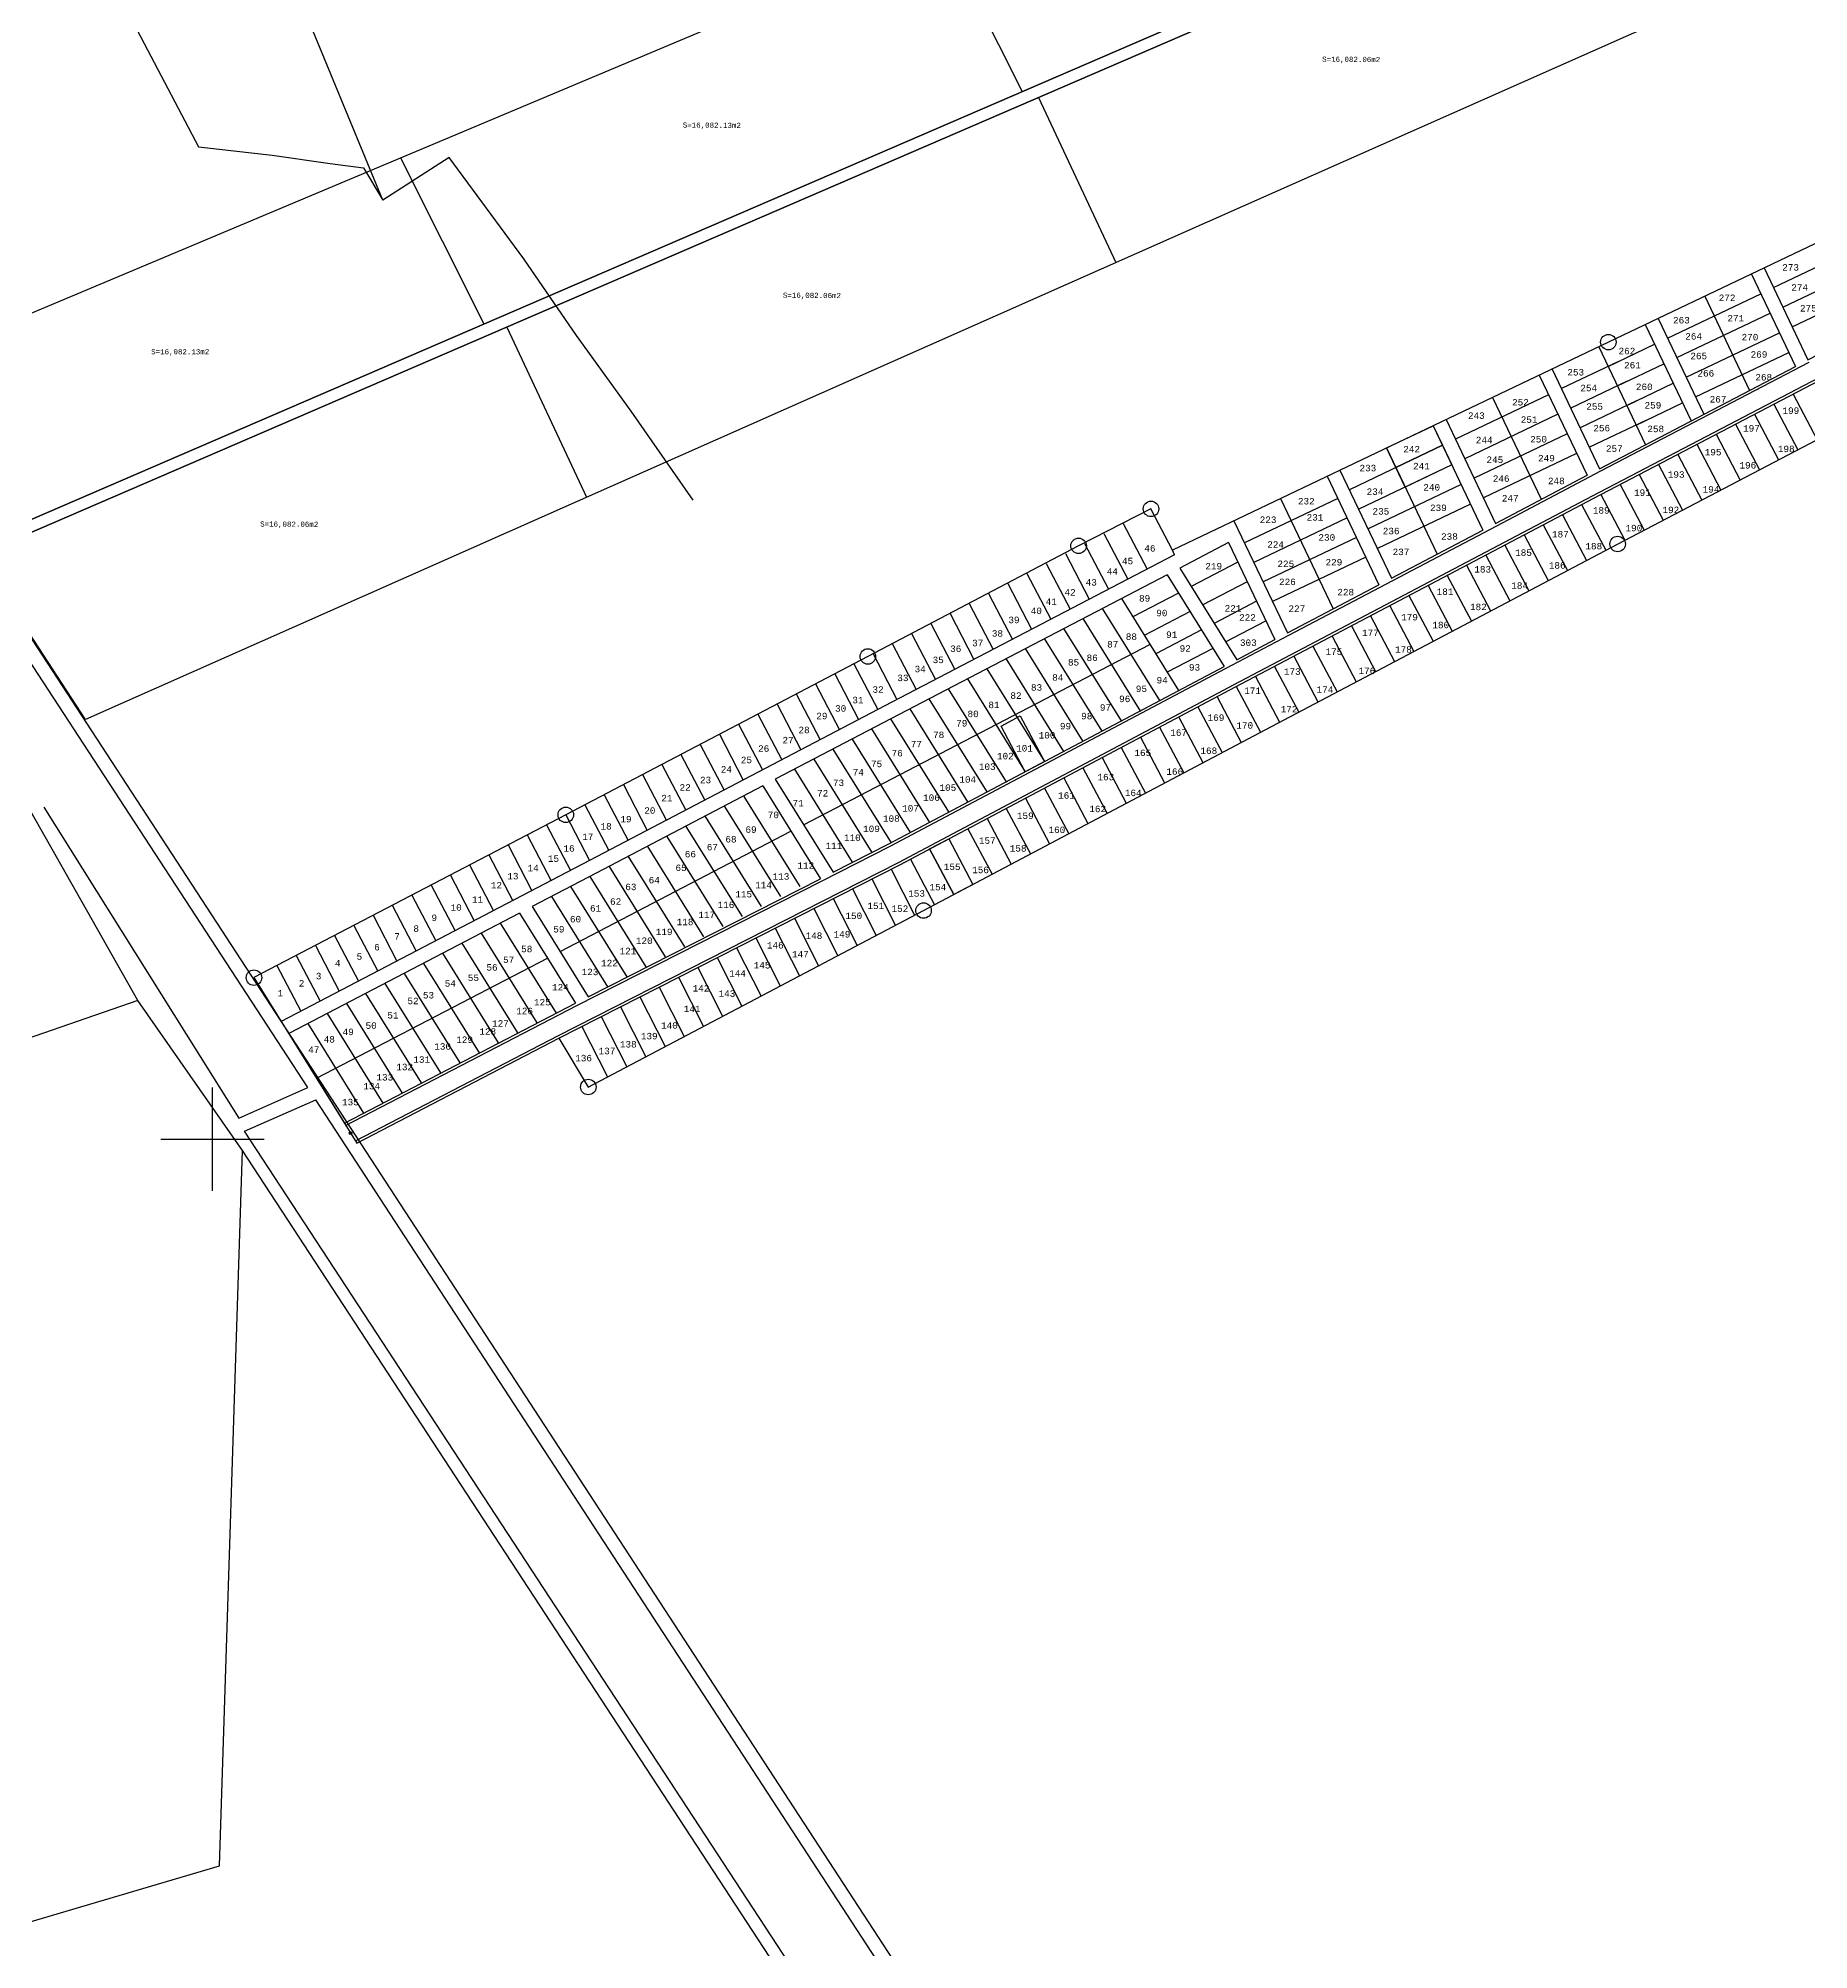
# Model space of a CAD drawing. Header units: millimetres. Extents: x 553705 to 560987, y 1303667 to 1309938.
# Drawn here: x 556956 to 557642, y 1305929 to 1306669 of the extents above; entities that cross this region are included whole.
import ezdxf
from ezdxf.enums import TextEntityAlignment as Align

# ---------------------------------------------------------------- set-up
doc = ezdxf.new("R2010")
doc.units = ezdxf.units.MM
for name, color, linetype in [('2', 7, 'Continuous'), ('42', 7, 'Continuous'), ('CVL_CUADCON_LIN', 8, 'Continuous'), ('CVL_CUADCON_TIT', 1, 'Continuous'), ('LOTES', 7, 'Continuous'), ('poligono', 250, 'Continuous'), ('texto', 212, 'Continuous')]:
    doc.layers.add(name, color=color, linetype=linetype)
doc.styles.add('MONOTXT4', font='Monotxt4.shx')

# ---------------------------------------------------------------- blocks, each defined once
blk = doc.blocks.new('COORD')
at = {"layer": '42', "color": 2, "linetype": 'Continuous'}
for p, q in [((0, -2), (0, 2)), ((-2, 0), (2, 0))]:
    blk.add_line(p, q, dxfattribs=at)
blk = doc.blocks.new('COORD$')
at = {"layer": '42', "color": 2, "linetype": 'Continuous'}
blk.add_blockref('COORD', (0, 0), dxfattribs=at)

msp = doc.modelspace()

# ---------------------------------------------------------------- linework, layer by layer
at = {"color": 1}
for p, q in [((557305.824, 1306711.23), (557337.105, 1306648.785)), ((557343.501, 1306646.521), (557373.491, 1306582.6)), ((557096.375, 1306623.154), (557128.635, 1306558.753)), ((557137.545, 1306557.571), (557168.48, 1306491.636))]:
    msp.add_line(p, q, dxfattribs=at)
for points in [[(556974.397, 1306405.521), (556889.138, 1306536.008), (557742.737, 1306894.958), (557750.279, 1306881.416), (557756.457, 1306872.436), (557762.567, 1306865.558), (557765.187, 1306861.299), (557771.002, 1306851.786), (557776.593, 1306838.668), (557802.172, 1306772.806)], [(556930.256, 1306473.079), (556889.138, 1306536.008), (557742.737, 1306894.958), (557750.279, 1306881.416), (557756.457, 1306872.436), (557762.567, 1306865.558), (557765.187, 1306861.299), (557771.002, 1306851.786), (557776.593, 1306838.668), (557776.62, 1306838.599)], [(556932.82, 1306469.153), (556930.256, 1306473.079), (557776.62, 1306838.599), (557778.289, 1306834.301)], [(556974.397, 1306405.521), (556932.82, 1306469.153), (557778.289, 1306834.301), (557802.172, 1306772.806)]]:
    msp.add_lwpolyline(points, close=True, dxfattribs=at)
at = {"layer": '2', "color": 1, "linetype": 'Continuous'}
for p, q in [((557683.268, 1305317.877), (556757.033, 1306738.195)), ((557060.497, 1306262.974), (556752.513, 1306735.247)), ((556994.681, 1306296.66), (556953.255, 1306369.938)), ((557035.233, 1306238.654), (556994.681, 1306296.66)), ((557678.748, 1305314.929), (557063.596, 1306258.223)), ((557641.738, 1305320.766), (557036.002, 1306246.05)), ((557637.052, 1305317.704), (557035.233, 1306238.654))]:
    msp.add_line(p, q, dxfattribs=at)
for points in [[(556994.681, 1306296.66), (556741.076, 1306208.917), (556727.038, 1306288.006)], [(556959.302, 1305783.531), (556957.118, 1305804.396), (556952.386, 1305826.514), (556945.615, 1305849.381), (556940.388, 1305869.713), (556936.215, 1305884.706), (556933.328, 1305897.416), (556930.164, 1305913.435), (556927.993, 1305932.517), (557026.33, 1305961.53), (557035.233, 1306238.654)]]:
    msp.add_lwpolyline(points, dxfattribs=at)
at = {"layer": 'CVL_CUADCON_LIN', "color": 1, "ltscale": 0.5}
for p, q in [((556958.265, 1306371.668), (557033.743, 1306251.171)), ((557033.743, 1306251.171), (557060.497, 1306262.974)), ((557036.002, 1306246.05), (557063.596, 1306258.223))]:
    msp.add_line(p, q, dxfattribs=at)
at = {"layer": 'CVL_CUADCON_LIN', "color": 1, "ltscale": 0.5, "flags": 128}
for points in [[(557478.297, 1306510.745), (557496.348, 1306519.357), (557499.965, 1306511.775), (557481.914, 1306503.163)], [(557499.965, 1306511.775), (557503.582, 1306504.194), (557485.532, 1306495.582), (557481.914, 1306503.163)], [(557345.779, 1306389.276), (557338.356, 1306385.344), (557328.995, 1306403.018), (557336.418, 1306406.95)], [(557345.779, 1306389.276), (557338.356, 1306385.344), (557328.995, 1306403.018), (557336.418, 1306406.95)], [(557301.291, 1306355.415), (557308.714, 1306359.346), (557318.075, 1306341.672), (557310.652, 1306337.741)]]:
    msp.add_lwpolyline(points, close=True, dxfattribs=at)
at = {"layer": 'CVL_CUADCON_TIT', "color": 1, "lineweight": 30, "ltscale": 0.5, "flags": 128}
msp.add_lwpolyline([(557209.74, 1306490.452), (557185.702, 1306524.953), (557164.561, 1306554.332), (557144.112, 1306583.943), (557115.211, 1306623.217), (557089.571, 1306606.71), (557037.676, 1306732.567), (557000.354, 1306710.887), (556980.027, 1306700.243), (557018.196, 1306627.36), (557046.713, 1306624.177), (557069.21, 1306620.857), (557082.058, 1306619.274), (557089.571, 1306606.71)], dxfattribs=at)
at = {"layer": 'LOTES', "color": 1}
for p, q in [((557641.467, 1306544.87), (557676.942, 1306563.41)), ((557558.072, 1306492.148), (557676.708, 1306554.148)), ((557558.535, 1306491.262), (557677.171, 1306553.261)), ((557560.797, 1306502.711), (557636.589, 1306542.321)), ((557561.26, 1306501.825), (557641.93, 1306543.984)), ((557520.498, 1306481.511), (557555.916, 1306500.168)), ((557520.964, 1306480.627), (557561.26, 1306501.825)), ((557419.312, 1306419.057), (557558.069, 1306492.147)), ((557419.778, 1306418.172), (557558.535, 1306491.262)), ((557480.21, 1306460.29), (557515.628, 1306478.946)), ((557480.676, 1306459.405), (557520.964, 1306480.627)), ((557417.13, 1306474.066), (557398.213, 1306464.206)), ((557396.216, 1306469.367), (557286.68, 1306412.273)), ((557420.739, 1306466.502), (557402.649, 1306457.072)), ((557393.322, 1306461.656), (557289.222, 1306407.395)), ((557424.348, 1306458.937), (557407.084, 1306449.939)), ((557439.921, 1306439.068), (557475.34, 1306457.724)), ((557440.387, 1306438.183), (557480.676, 1306459.405)), ((557427.957, 1306451.373), (557411.52, 1306442.805)), ((557415.868, 1306425.267), (557440.387, 1306438.183)), ((557420.278, 1306428.721), (557435.051, 1306436.503)), ((557285.557, 1306357.379), (557415.399, 1306426.151)), ((557286.018, 1306356.491), (557415.868, 1306425.267)), ((557289.29, 1306350.19), (557419.31, 1306419.056)), ((557286.68, 1306412.273), (557169.659, 1306350.897)), ((557289.75, 1306349.302), (557419.778, 1306418.172)), ((557289.234, 1306407.402), (557241.554, 1306382.394)), ((557236.671, 1306379.833), (557172.214, 1306346.026)), ((557259.47, 1306342.986), (557286.018, 1306356.491)), ((557263.937, 1306346.38), (557285.557, 1306357.379)), ((557169.659, 1306350.897), (557050.204, 1306288.606)), ((557172.202, 1306346.02), (557147.384, 1306333.079)), ((557157.318, 1306283.055), (557289.29, 1306350.19)), ((557157.772, 1306282.164), (557289.75, 1306349.302)), ((557164.634, 1306294.742), (557259.47, 1306342.986)), ((557169.101, 1306298.137), (557259.017, 1306343.878)), ((557142.493, 1306330.528), (557053.115, 1306283.922))]:
    msp.add_line(p, q, dxfattribs=at)
for points in [[(557628.147, 1306572.858), (557664.265, 1306590.047)], [(557631.757, 1306565.273), (557667.875, 1306582.462)], [(557619.571, 1306578.08), (557636.589, 1306542.321)], [(557624.537, 1306580.443), (557641.467, 1306544.87)], [(557635.366, 1306557.689), (557671.485, 1306574.877)], [(557587.062, 1306553.306), (557623.181, 1306570.495)], [(557601.512, 1306569.485), (557618.851, 1306533.051)], [(557583.453, 1306560.891), (557601.113, 1306523.781)], [(557590.672, 1306545.721), (557626.79, 1306562.91)], [(557578.486, 1306558.527), (557596.235, 1306521.232)], [(557594.282, 1306538.136), (557630.4, 1306555.325)], [(557560.429, 1306549.929), (557578.534, 1306511.981)], [(557564.044, 1306542.351), (557582.096, 1306550.942)], [(557597.891, 1306530.551), (557634.01, 1306547.74)], [(557537.414, 1306538.949), (557555.916, 1306500.168)], [(557542.378, 1306541.317), (557560.797, 1306502.711)], [(557567.81, 1306544.144), (557545.995, 1306533.736)], [(557567.661, 1306534.77), (557585.706, 1306543.358)], [(557541.031, 1306531.368), (557504.929, 1306514.144)], [(557519.363, 1306530.337), (557538.207, 1306490.84)], [(557571.427, 1306536.562), (557549.612, 1306526.154)], [(557571.278, 1306527.189), (557589.315, 1306535.773)], [(557635.719, 1306531.599), (557644.983, 1306513.873)], [(557544.648, 1306523.786), (557508.546, 1306506.562)], [(557575.044, 1306528.981), (557553.229, 1306518.573)], [(557574.895, 1306519.607), (557592.925, 1306528.188)], [(557620.83, 1306523.817), (557630.093, 1306506.092)], [(557628.275, 1306527.708), (557637.538, 1306509.983)], [(557496.348, 1306519.357), (557515.628, 1306478.946)], [(557501.312, 1306521.725), (557520.498, 1306481.511)], [(557548.265, 1306516.205), (557512.163, 1306498.981)], [(557578.661, 1306521.4), (557556.846, 1306510.992)], [(557605.941, 1306516.036), (557615.204, 1306498.311)], [(557613.385, 1306519.927), (557622.649, 1306502.201)], [(557499.965, 1306511.775), (557463.864, 1306494.551)], [(557478.297, 1306510.745), (557497.919, 1306469.618)], [(557551.882, 1306508.623), (557515.78, 1306491.4)], [(557591.051, 1306508.255), (557600.315, 1306490.53)], [(557598.496, 1306512.146), (557607.759, 1306494.42)], [(557460.247, 1306502.133), (557480.21, 1306460.29)], [(557503.582, 1306504.194), (557467.481, 1306486.97)], [(557576.162, 1306500.474), (557585.425, 1306482.748)], [(557583.607, 1306504.364), (557592.87, 1306486.639)], [(557455.283, 1306499.764), (557475.34, 1306457.724)], [(557507.199, 1306496.613), (557471.098, 1306479.389)], [(557561.268, 1306492.701), (557570.594, 1306474.997)], [(557568.717, 1306496.583), (557577.981, 1306478.858)], [(557459.359, 1306491.219), (557423.258, 1306473.995)], [(557437.232, 1306491.152), (557457.631, 1306448.396)], [(557510.816, 1306489.031), (557474.715, 1306471.807)], [(557553.836, 1306488.787), (557563.157, 1306471.092)], [(557376.262, 1306481.527), (557385.519, 1306463.791)], [(557419.181, 1306482.54), (557439.921, 1306439.068)], [(557462.976, 1306483.638), (557426.875, 1306466.414)], [(557538.972, 1306480.957), (557548.293, 1306463.262)], [(557546.404, 1306484.872), (557555.725, 1306467.177)], [(557361.364, 1306473.762), (557370.622, 1306456.026)], [(557368.813, 1306477.644), (557378.071, 1306459.909)], [(557396.216, 1306469.367), (557395.355, 1306471.173)], [(557417.13, 1306474.066), (557435.051, 1306436.503)], [(557466.593, 1306476.057), (557430.492, 1306458.833)], [(557524.108, 1306473.128), (557533.429, 1306455.433)], [(557531.54, 1306477.042), (557540.861, 1306459.347)], [(557346.466, 1306465.997), (557355.724, 1306448.261)], [(557353.915, 1306469.879), (557363.173, 1306452.144)], [(557398.213, 1306464.206), (557420.278, 1306428.721)], [(557470.211, 1306468.475), (557434.109, 1306451.251)], [(557509.244, 1306465.298), (557518.565, 1306447.603)], [(557516.676, 1306469.213), (557525.997, 1306451.518)], [(557331.569, 1306458.231), (557340.826, 1306440.496)], [(557339.017, 1306462.114), (557348.275, 1306444.378)], [(557393.322, 1306461.656), (557415.399, 1306426.151)], [(557494.38, 1306457.469), (557503.701, 1306439.774)], [(557501.812, 1306461.383), (557511.133, 1306443.688)], [(557316.671, 1306450.466), (557325.929, 1306432.731)], [(557324.12, 1306454.349), (557333.377, 1306436.613)], [(557368.125, 1306448.547), (557390.305, 1306412.859)], [(557375.575, 1306452.43), (557397.725, 1306416.79)], [(557397.757, 1306454.523), (557380.02, 1306445.277)], [(557479.516, 1306449.639), (557488.837, 1306431.944)], [(557486.948, 1306453.554), (557496.269, 1306435.859)], [(557301.773, 1306442.701), (557311.031, 1306424.965)], [(557309.222, 1306446.584), (557318.48, 1306428.848)], [(557360.663, 1306444.681), (557383.046, 1306408.668)], [(557402.193, 1306447.389), (557384.454, 1306438.143)], [(557415.956, 1306435.672), (557431.574, 1306443.792)], [(557464.652, 1306441.81), (557473.973, 1306424.115)], [(557472.084, 1306445.724), (557481.405, 1306428.029)], [(557252.489, 1306364.8), (557386.623, 1306434.653)], [(557286.876, 1306434.936), (557296.133, 1306417.2)], [(557294.324, 1306438.818), (557303.582, 1306421.083)], [(557345.74, 1306436.951), (557368.042, 1306401.067)], [(557353.224, 1306440.78), (557375.463, 1306404.998)], [(557406.629, 1306440.256), (557388.888, 1306431.009)], [(557449.788, 1306433.98), (557459.109, 1306416.285)], [(557457.22, 1306437.895), (557466.541, 1306420.2)], [(557271.988, 1306427.151), (557281.243, 1306409.421)], [(557279.427, 1306431.053), (557288.684, 1306413.317)], [(557330.862, 1306429.148), (557353.2, 1306393.206)], [(557338.301, 1306433.05), (557360.684, 1306397.036)], [(557411.064, 1306433.123), (557393.322, 1306423.874)], [(557434.924, 1306426.15), (557444.245, 1306408.455)], [(557442.356, 1306430.065), (557451.677, 1306412.37)], [(557257.11, 1306419.348), (557266.365, 1306401.618)], [(557264.549, 1306423.249), (557273.804, 1306405.519)], [(557315.973, 1306421.363), (557338.356, 1306385.349)], [(557323.423, 1306425.246), (557345.779, 1306389.276)], [(557427.492, 1306422.236), (557436.813, 1306404.541)], [(557242.232, 1306411.544), (557251.487, 1306393.815)], [(557249.671, 1306415.446), (557258.926, 1306397.716)], [(557301.072, 1306413.596), (557323.516, 1306377.484)], [(557308.511, 1306417.498), (557330.937, 1306381.415)], [(557412.637, 1306414.39), (557421.998, 1306396.716)], [(557420.06, 1306418.322), (557429.421, 1306400.647)], [(557234.794, 1306407.643), (557244.048, 1306389.913)], [(557286.188, 1306405.804), (557308.571, 1306369.79)], [(557293.627, 1306409.706), (557316.009, 1306373.692)], [(557397.791, 1306406.527), (557407.151, 1306388.853)], [(557405.214, 1306410.458), (557414.575, 1306392.785)], [(557219.916, 1306399.84), (557229.17, 1306382.11)], [(557227.355, 1306403.741), (557236.609, 1306386.011)], [(557271.31, 1306398.001), (557293.833, 1306361.762)], [(557278.749, 1306401.902), (557301.253, 1306365.692)], [(557382.944, 1306398.663), (557392.305, 1306380.99)], [(557390.367, 1306402.595), (557399.728, 1306384.921)], [(557205.038, 1306392.036), (557214.293, 1306374.306)], [(557212.477, 1306395.938), (557221.732, 1306378.208)], [(557256.432, 1306390.198), (557278.926, 1306354.005)], [(557263.871, 1306394.099), (557286.412, 1306357.831)], [(557368.098, 1306390.8), (557377.459, 1306373.126)], [(557375.521, 1306394.731), (557384.882, 1306377.058)], [(557190.16, 1306384.233), (557199.415, 1306366.503)], [(557197.599, 1306388.135), (557206.854, 1306370.405)], [(557241.554, 1306382.394), (557263.937, 1306346.38)], [(557248.993, 1306386.296), (557271.376, 1306350.282)], [(557353.252, 1306382.936), (557362.613, 1306365.263)], [(557360.675, 1306386.868), (557370.036, 1306369.195)], [(557175.282, 1306376.43), (557184.537, 1306358.7)], [(557182.721, 1306380.332), (557191.976, 1306362.602)], [(557229.314, 1306375.801), (557251.031, 1306340.859)], [(557236.671, 1306379.833), (557259.017, 1306343.878)], [(557338.406, 1306375.073), (557347.767, 1306357.4)], [(557345.829, 1306379.005), (557355.19, 1306361.331)], [(557160.404, 1306368.627), (557169.659, 1306350.897)], [(557167.843, 1306372.528), (557177.098, 1306354.798)], [(557214.418, 1306368.034), (557236.134, 1306333.092)], [(557221.866, 1306371.917), (557243.583, 1306336.975)], [(557323.56, 1306367.21), (557332.921, 1306349.536)], [(557330.983, 1306371.141), (557340.344, 1306353.468)], [(557145.508, 1306360.859), (557154.763, 1306343.129)], [(557152.956, 1306364.743), (557162.211, 1306347.013)], [(557158.19, 1306315.692), (557247.597, 1306362.252)], [(557199.521, 1306360.266), (557221.238, 1306325.324)], [(557206.97, 1306364.15), (557228.686, 1306329.208)], [(557316.137, 1306363.278), (557325.498, 1306345.604)], [(557130.612, 1306353.091), (557139.866, 1306335.361)], [(557138.06, 1306356.975), (557147.315, 1306339.245)], [(557184.625, 1306352.498), (557206.342, 1306317.556)], [(557192.073, 1306356.382), (557213.79, 1306321.44)], [(557301.291, 1306355.415), (557310.652, 1306337.741)], [(557308.714, 1306359.346), (557318.075, 1306341.673)], [(557115.715, 1306345.323), (557124.97, 1306327.594)], [(557123.163, 1306349.207), (557132.418, 1306331.477)], [(557169.729, 1306344.73), (557191.445, 1306309.788)], [(557177.177, 1306348.614), (557198.893, 1306313.672)], [(557286.416, 1306347.606), (557295.508, 1306329.732)], [(557293.868, 1306351.483), (557303.229, 1306333.809)], [(557100.819, 1306337.556), (557110.074, 1306319.826)], [(557108.267, 1306341.44), (557117.522, 1306323.71)], [(557162.281, 1306340.846), (557183.997, 1306305.904)], [(557271.442, 1306339.989), (557280.64, 1306321.907)], [(557278.929, 1306343.797), (557288.074, 1306325.819)], [(557093.228, 1306333.598), (557102.483, 1306315.868)], [(557142.493, 1306330.528), (557164.127, 1306295.72)], [(557147.384, 1306333.079), (557169.101, 1306298.137)], [(557154.832, 1306336.962), (557176.549, 1306302.021)], [(557256.468, 1306332.371), (557265.772, 1306314.081)], [(557263.955, 1306336.18), (557273.206, 1306317.994)], [(557078.332, 1306325.83), (557087.587, 1306308.1)], [(557085.78, 1306329.714), (557095.035, 1306311.984)], [(557127.597, 1306322.761), (557149.155, 1306288.074)], [(557135.045, 1306326.644), (557156.672, 1306291.847)], [(557241.494, 1306324.754), (557250.904, 1306306.256)], [(557248.981, 1306328.563), (557258.338, 1306310.169)], [(557063.436, 1306318.062), (557072.69, 1306300.332)], [(557070.884, 1306321.946), (557080.139, 1306304.216)], [(557112.701, 1306314.993), (557134.259, 1306280.306)], [(557120.149, 1306318.877), (557141.707, 1306284.19)], [(557226.52, 1306317.137), (557236.036, 1306298.431)], [(557234.007, 1306320.945), (557243.47, 1306302.344)], [(557048.539, 1306310.294), (557057.794, 1306292.564)], [(557055.988, 1306314.178), (557065.242, 1306296.448)], [(557063.891, 1306266.584), (557153.298, 1306313.144)], [(557105.253, 1306311.109), (557126.811, 1306276.422)], [(557211.547, 1306309.519), (557221.168, 1306290.606)], [(557219.034, 1306313.328), (557228.602, 1306294.518)], [(557090.356, 1306303.341), (557111.914, 1306268.654)], [(557097.804, 1306307.225), (557119.362, 1306272.538)], [(557196.573, 1306301.902), (557206.3, 1306282.78)], [(557204.06, 1306305.711), (557213.734, 1306286.693)], [(557074.667, 1306249.246), (557164.127, 1306295.72)], [(557075.128, 1306248.359), (557164.634, 1306294.742)], [(557075.46, 1306295.573), (557097.018, 1306260.887)], [(557082.908, 1306299.457), (557104.466, 1306264.77)], [(557181.599, 1306294.285), (557191.432, 1306274.955)], [(557189.086, 1306298.093), (557198.866, 1306278.868)], [(557060.563, 1306287.806), (557082.121, 1306253.119)], [(557068.012, 1306291.69), (557089.57, 1306257.003)], [(557166.625, 1306286.667), (557176.564, 1306267.13)], [(557174.112, 1306290.476), (557183.998, 1306271.043)], [(557053.115, 1306283.922), (557074.667, 1306249.246)], [(557079.024, 1306242.382), (557157.311, 1306283.051)]]:
    msp.add_lwpolyline(points, dxfattribs=at)
msp.add_circle((557077.082, 1306245.362), 0.5, dxfattribs=at)
at = {"layer": 'poligono', "color": 1}
msp.add_lwpolyline([(557039.646, 1306305.593), (557079.485, 1306241.495), (557157.772, 1306282.164), (557169.13, 1306263.217), (557298.983, 1306331.561), (557429.01, 1306400.431), (557567.767, 1306473.52), (557686.404, 1306535.52), (557782.35, 1306585.449), (557789.733, 1306636.588), (557796.673, 1306662.216), (557691.005, 1306612.075), (557564.193, 1306551.725), (557395.355, 1306471.173), (557387.055, 1306487.146), (557359.012, 1306472.822), (557277.39, 1306429.984), (557160.404, 1306368.627)], close=True, dxfattribs=at)
msp.add_lwpolyline([(557039.646, 1306305.593), (557079.485, 1306241.495), (557157.772, 1306282.164), (557169.13, 1306263.217), (557298.983, 1306331.561), (557429.01, 1306400.431), (557567.767, 1306473.52), (557686.404, 1306535.52), (557782.35, 1306585.449), (557789.733, 1306636.588), (557796.673, 1306662.216), (557691.005, 1306612.075), (557564.193, 1306551.725), (557395.355, 1306471.173), (557387.055, 1306487.146), (557359.012, 1306472.822), (557277.39, 1306429.984), (557160.404, 1306368.627)], close=True, dxfattribs=at)
for centre in [(557564.193, 1306551.725), (557387.055, 1306487.146), (557359.012, 1306472.822), (557567.767, 1306473.52), (557277.39, 1306429.984), (557160.404, 1306368.627), (557298.983, 1306331.561), (557039.646, 1306305.593), (557169.13, 1306263.217)]:
    msp.add_circle(centre, 3, dxfattribs=at)

# ---------------------------------------------------------------- block references
at = {"layer": '42', "color": 1, "linetype": 'Continuous', "xscale": 10, "yscale": 10}
msp.add_blockref('COORD$', (557023.645, 1306243.022), dxfattribs=at)

# ---------------------------------------------------------------- texts
at = {"color": 1, "style": 'MONOTXT4'}
for s, p in [('S=16,082.06m2', (557464.582, 1306661.003)), ('S=16,082.13m2', (557216.985, 1306635.481)), ('S=16,082.06m2', (557255.754, 1306569.582)), ('S=16,082.06m2', (557053.311, 1306480.97))]:
    msp.add_text(s, height=2, rotation=359.673754, dxfattribs=at).set_placement(p, align=Align.MIDDLE)
at = {"color": 1, "ltscale": 0.5, "style": 'MONOTXT4'}
msp.add_text('S=16,082.13m2', height=2, dxfattribs=at).set_placement((557011.101, 1306547.748), align=Align.MIDDLE)
msp.add_text('S=16,082.13m2', height=2, dxfattribs=at).set_placement((557011.101, 1306547.748), align=Align.MIDDLE)
at = {"layer": 'texto', "color": 1, "style": 'MONOTXT4'}
for s, p in [('273', (557631.513, 1306579.434)), ('274', (557635.023, 1306571.661)), ('272', (557606.918, 1306567.656)), ('263', (557589.219, 1306558.969)), ('271', (557610.275, 1306559.731)), ('275', (557638.379, 1306563.584)), ('264', (557593.949, 1306552.72)), ('270', (557615.768, 1306552.416)), ('262', (557568.124, 1306547.039)), ('265', (557595.932, 1306545.1)), ('269', (557619.277, 1306545.71)), ('253', (557548.289, 1306538.81)), ('261', (557570.26, 1306541.553)), ('266', (557598.679, 1306538.395)), ('268', (557621.108, 1306536.871)), ('252', (557526.89, 1306527.184)), ('254', (557553.324, 1306532.714)), ('260', (557574.838, 1306533.171)), ('267', (557603.409, 1306528.336)), ('243', (557509.801, 1306522.003)), ('251', (557530.247, 1306520.479)), ('255', (557555.613, 1306525.551)), ('259', (557578.194, 1306526.008)), ('199', (557631.608, 1306523.939)), ('244', (557512.853, 1306512.554)), ('250', (557533.909, 1306512.859)), ('256', (557558.359, 1306517.169)), ('258', (557579.262, 1306516.864)), ('197', (557616.356, 1306517.077)), ('242', (557484.742, 1306509.016)), ('245', (557516.973, 1306504.934)), ('249', (557536.961, 1306505.543)), ('257', (557563.242, 1306509.244)), ('195', (557601.489, 1306507.852)), ('198', (557629.822, 1306509.117)), ('233', (557467.805, 1306501.701)), ('241', (557488.556, 1306502.463)), ('246', (557519.414, 1306497.619)), ('193', (557587.199, 1306499.206)), ('196', (557614.954, 1306502.774)), ('234', (557470.552, 1306492.557)), ('240', (557492.523, 1306494.233)), ('248', (557540.775, 1306496.704)), ('191', (557574.12, 1306492.173)), ('194', (557600.664, 1306493.442)), ('232', (557443.959, 1306488.853)), ('235', (557472.84, 1306484.937)), ('239', (557495.117, 1306486.309)), ('247', (557522.923, 1306489.999)), ('189', (557558.181, 1306485.311)), ('192', (557585.138, 1306485.482)), ('223', (557429.158, 1306481.69)), ('231', (557447.315, 1306482.605)), ('236', (557476.808, 1306477.317)), ('187', (557542.36, 1306476.078)), ('190', (557570.822, 1306478.448)), ('46', (557384.466, 1306470.597)), ('224', (557432.057, 1306472.089)), ('230', (557451.893, 1306474.832)), ('237', (557480.622, 1306469.24)), ('238', (557499.389, 1306475.183)), ('185', (557528.07, 1306468.941)), ('188', (557555.295, 1306471.449)), ('44', (557369.913, 1306461.66)), ('45', (557375.813, 1306465.687)), ('219', (557408.084, 1306463.683)), ('225', (557436.025, 1306464.622)), ('229', (557454.639, 1306465.231)), ('183', (557512.269, 1306462.491)), ('186', (557541.123, 1306464.001)), ('42', (557353.556, 1306453.574)), ('43', (557361.752, 1306457.437)), ('226', (557436.635, 1306457.611)), ('228', (557459.217, 1306453.649)), ('181', (557497.672, 1306453.814)), ('184', (557526.559, 1306456.178)), ('40', (557340.479, 1306446.404)), ('41', (557346.28, 1306449.94)), ('89', (557382.426, 1306451.235)), ('221', (557415.56, 1306447.376)), ('227', (557440.297, 1306447.248)), ('182', (557510.588, 1306447.912)), ('39', (557331.826, 1306442.869)), ('90', (557389.086, 1306445.564)), ('222', (557421.168, 1306443.843)), ('179', (557483.932, 1306443.932)), ('180', (557496.023, 1306440.913)), ('36', (557309.273, 1306431.722)), ('37', (557317.765, 1306433.932)), ('38', (557325.435, 1306437.664)), ('87', (557370.078, 1306433.441)), ('88', (557377.294, 1306436.403)), ('91', (557392.908, 1306437.167)), ('92', (557398.149, 1306431.823)), ('303', (557421.5, 1306434.058)), ('177', (557468.787, 1306437.867)), ('178', (557481.565, 1306431.416)), ('34', (557295.507, 1306423.865)), ('35', (557302.488, 1306427.401)), ('85', (557354.901, 1306426.461)), ('86', (557362.107, 1306428.206)), ('93', (557401.752, 1306424.516)), ('175', (557454.634, 1306430.593)), ('33', (557288.821, 1306420.428)), ('83', (557340.572, 1306416.729)), ('84', (557348.786, 1306420.572)), ('95', (557381.178, 1306416.209)), ('94', (557389.212, 1306419.536)), ('173', (557438.524, 1306422.87)), ('176', (557467.413, 1306423.182)), ('31', (557271.388, 1306411.84)), ('32', (557279.185, 1306415.91)), ('81', (557324.084, 1306409.968)), ('82', (557332.601, 1306413.567)), ('97', (557367.265, 1306408.967)), ('96', (557374.711, 1306412.294)), ('171', (557423.135, 1306415.459)), ('174', (557451.199, 1306415.908)), ('29', (557257.425, 1306405.653)), ('30', (557264.701, 1306408.599)), ('79', (557311.614, 1306402.845)), ('80', (557316.005, 1306406.478)), ('99', (557351.785, 1306401.725)), ('98', (557360.015, 1306405.639)), ('169', (557408.983, 1306405.029)), ('170', (557420.112, 1306402.01)), ('172', (557437.288, 1306408.323)), ('27', (557244.348, 1306396.323)), ('28', (557250.542, 1306400.251)), ('77', (557294.035, 1306394.774)), ('78', (557302.661, 1306398.373)), ('100', (557343.554, 1306398.202)), ('167', (557394.515, 1306399.221)), ('25', (557228.205, 1306388.635)), ('26', (557234.891, 1306393.054)), ('75', (557278.614, 1306387.108)), ('76', (557286.61, 1306391.285)), ('102', (557327.403, 1306390.138)), ('101', (557334.823, 1306393.157)), ('165', (557380.638, 1306391.398)), ('168', (557406.195, 1306392.222)), ('23', (557212.374, 1306380.876)), ('24', (557220.437, 1306385.001)), ('73', (557263.873, 1306379.801)), ('74', (557271.516, 1306383.836)), ('104', (557312.839, 1306381.08)), ('103', (557320.396, 1306386.021)), ('163', (557366.321, 1306382.03)), ('166', (557393.004, 1306384.124)), ('21', (557197.395, 1306373.869)), ('22', (557204.474, 1306377.994)), ('71', (557248.24, 1306371.921)), ('72', (557257.74, 1306375.738)), ('106', (557298.788, 1306374.035)), ('105', (557305.144, 1306377.924)), ('161', (557351.07, 1306374.893)), ('164', (557376.928, 1306375.89)), ('19', (557181.564, 1306365.717)), ('20', (557190.807, 1306369.056)), ('70', (557238.632, 1306367.34)), ('108', (557283.262, 1306365.937)), ('107', (557290.681, 1306369.917)), ('159', (557335.107, 1306367.035)), ('162', (557363.161, 1306369.678)), ('17', (557166.792, 1306358.906)), ('18', (557173.871, 1306362.933)), ('68', (557222.229, 1306357.924)), ('69', (557230.006, 1306361.669)), ('110', (557268.147, 1306358.526)), ('109', (557275.567, 1306361.957)), ('157', (557320.405, 1306357.428)), ('160', (557347.36, 1306361.581)), ('15', (557153.502, 1306350.424)), ('16', (557159.516, 1306354.389)), ('66', (557206.506, 1306352.144)), ('67', (557215.023, 1306354.87)), ('111', (557261.002, 1306355.37)), ('158', (557332.359, 1306354.409)), ('13', (557137.77, 1306343.647)), ('14', (557145.636, 1306346.79)), ('64', (557192.516, 1306342.082)), ('65', (557202.889, 1306346.881)), ('113', (557240.499, 1306343.511)), ('112', (557250.117, 1306347.766)), ('155', (557306.802, 1306347.272)), ('156', (557317.794, 1306346.037)), ('12', (557131.378, 1306340.111)), ('63', (557183.454, 1306339.465)), ('115', (557226.072, 1306336.649)), ('114', (557233.766, 1306340.217)), ('153', (557293.026, 1306336.937)), ('154', (557301.27, 1306339.407)), ('9', (557108.405, 1306327.502)), ('10', (557115.804, 1306331.497)), ('11', (557124.102, 1306334.612)), ('61', (557169.806, 1306331.176)), ('62', (557177.558, 1306333.794)), ('117', (557211.745, 1306328.639)), ('116', (557219.202, 1306332.532)), ('150', (557268.705, 1306328.29)), ('151', (557277.224, 1306332.133)), ('152', (557286.568, 1306331.035)), ('7', (557094.006, 1306320.311)), ('8', (557101.405, 1306323.307)), ('59', (557155.584, 1306323.066)), ('60', (557162.026, 1306326.992)), ('119', (557195.257, 1306322.052)), ('118', (557203.364, 1306325.895)), ('148', (557253.277, 1306320.562)), ('149', (557264.132, 1306321.111)), ('5', (557079.407, 1306312.521)), ('6', (557086.207, 1306316.116)), ('58', (557143.136, 1306315.432)), ('121', (557181.242, 1306314.641)), ('120', (557187.562, 1306318.621)), ('146', (557238.3, 1306316.856)), ('147', (557248.056, 1306313.425)), ('4', (557071.008, 1306309.924)), ('56', (557129.687, 1306308.307)), ('57', (557136.129, 1306311.252)), ('123', (557166.539, 1306306.543)), ('122', (557174.097, 1306309.975)), ('144', (557223.697, 1306305.971)), ('145', (557233.178, 1306309.128)), ('1', (557048.81, 1306298.339)), ('2', (557057.009, 1306302.134)), ('3', (557063.609, 1306304.93)), ('54', (557113.527, 1306302.091)), ('55', (557122.481, 1306304.272)), ('124', (557155.104, 1306300.598)), ('142', (557209.544, 1306300.207)), ('143', (557219.575, 1306298.148)), ('52', (557099.091, 1306295.294)), ('53', (557105.087, 1306297.513)), ('126', (557141.226, 1306291.403)), ('125', (557148.096, 1306294.834)), ('141', (557206.109, 1306292.247)), ('49', (557073.997, 1306283.317)), ('50', (557082.88, 1306285.757)), ('51', (557091.319, 1306289.749)), ('128', (557126.936, 1306283.443)), ('127', (557131.883, 1306286.6)), ('140', (557197.315, 1306285.797)), ('47', (557060.673, 1306276.441)), ('48', (557066.669, 1306280.433)), ('130', (557109.486, 1306277.679)), ('129', (557118.005, 1306280.286)), ('137', (557173.132, 1306275.915)), ('138', (557181.377, 1306278.523)), ('139', (557189.483, 1306281.679)), ('132', (557094.784, 1306269.719)), ('131', (557101.379, 1306272.601)), ('136', (557164.064, 1306273.17)), ('134', (557082.005, 1306262.308)), ('133', (557087.089, 1306265.739)), ('135', (557073.761, 1306256.132))]:
    msp.add_text(s, height=2.5, dxfattribs=at).set_placement(p)

doc.saveas('drawing.dxf')
